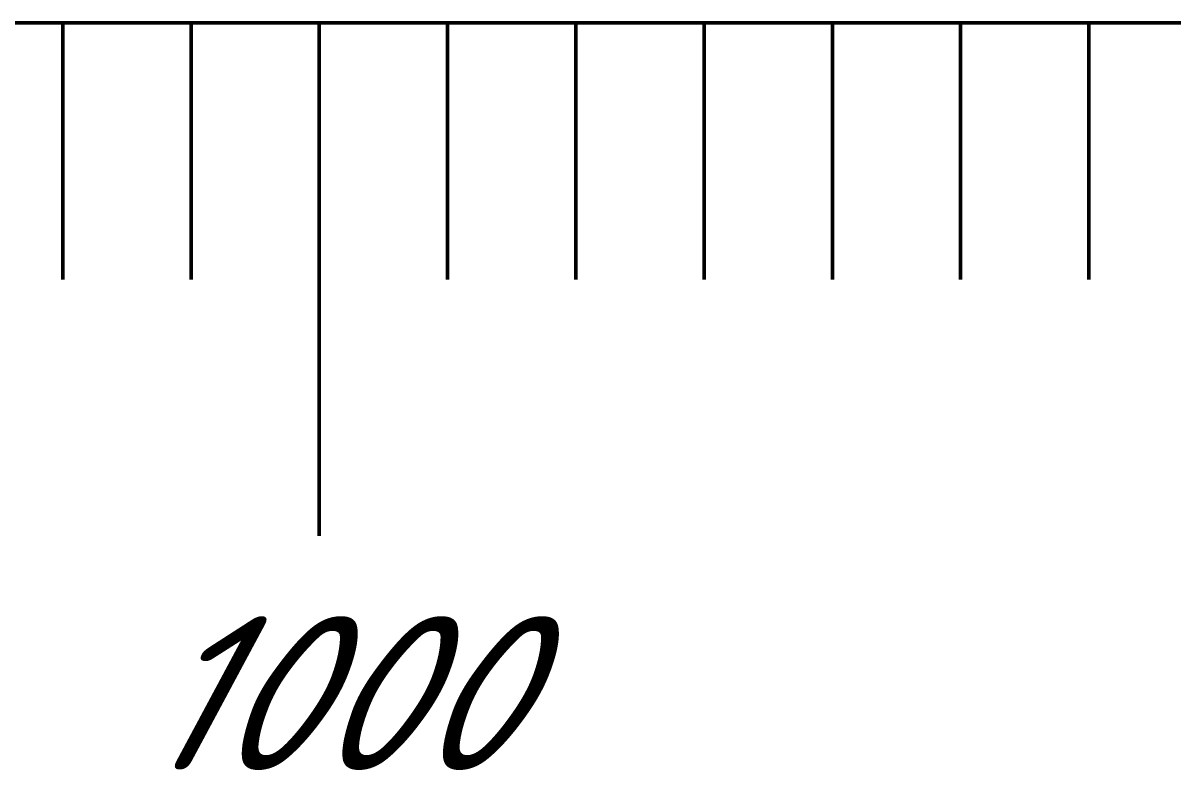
# Paper-space layout 'Layout1' of a CAD drawing. Header units: millimetres. Extents: x 0 to 841, y 0 to 594.
# Drawn here: x 441.92 to 486.75, y 306.49 to 335.64 of the extents above; entities that cross this region are included whole.
import ezdxf

# ---------------------------------------------------------------- set-up
doc = ezdxf.new("R2010")
doc.units = ezdxf.units.MM
doc.layers.get('0').update_dxf_attribs({"lineweight": 50})
doc.styles.add('Gost', font='gost.ttf', dxfattribs={"oblique": 15})

psp = doc.layouts.get("Layout1")

# ---------------------------------------------------------------- linework, layer by layer
for p, q in [((433.472, 335.636), (443.472, 335.636)), ((443.472, 335.636), (453.472, 335.636)), ((443.472, 335.636), (443.472, 325.636)), ((448.472, 335.636), (448.472, 325.636)), ((453.472, 335.636), (463.472, 335.636)), ((453.472, 335.636), (453.472, 315.636)), ((458.472, 335.636), (458.472, 325.636)), ((463.472, 335.636), (473.472, 335.636)), ((463.472, 335.636), (463.472, 325.636)), ((468.472, 335.636), (468.472, 325.636)), ((473.472, 335.636), (483.472, 335.636)), ((473.472, 335.636), (473.472, 325.636)), ((478.472, 335.636), (478.472, 325.636)), ((483.472, 335.636), (493.472, 335.636)), ((483.472, 335.636), (483.472, 325.636))]:
    psp.add_line(p, q)

# ---------------------------------------------------------------- texts
at = {"insert": (446.267, 312.495), "char_height": 6, "attachment_point": 1, "style": 'Gost'}
psp.add_mtext_dynamic_manual_height_columns('{\\fGOST type B|b0|i1|c204|p34;1000}', width=15.88495, gutter_width=17.5, heights=[0], dxfattribs=at)

doc.saveas('drawing.dxf')
